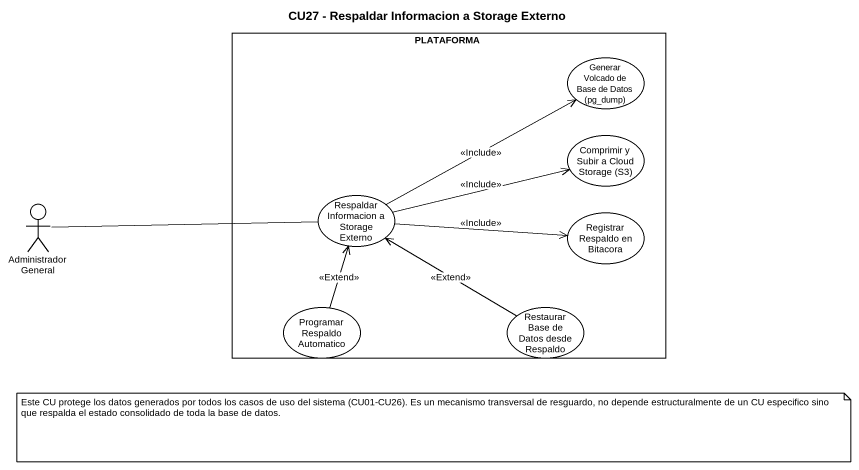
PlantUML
@startuml
title CU27 - Respaldar Informacion a Storage Externo
rectangle PLATAFORMA {
  usecase "Generar Volcado de Base de Datos (pg_dump)" as Generar_Volcado_de_Base_de
  usecase "Comprimir y Subir a Cloud Storage (S3)" as Comprimir_y_Subir_a_Cloud
  usecase "Respaldar Informacion a Storage Externo" as Respaldar_Informacion_a
  usecase "Registrar Respaldo en Bitacora" as Registrar_Respaldo_en
  usecase "Programar Respaldo Automatico" as Programar_Respaldo
  usecase "Restaurar Base de Datos desde Respaldo" as Restaurar_Base_de_Datos
}
actor "Administrador General" as Administrador_General
Administrador_General -right- Respaldar_Informacion_a
Respaldar_Informacion_a -right-> Generar_Volcado_de_Base_de : <<Include>>
Respaldar_Informacion_a -right-> Comprimir_y_Subir_a_Cloud : <<Include>>
Respaldar_Informacion_a -right-> Registrar_Respaldo_en : <<Include>>
Programar_Respaldo -up-> Respaldar_Informacion_a : <<Extend>>
Restaurar_Base_de_Datos -left-> Respaldar_Informacion_a : <<Extend>>
note as N1
  Este CU protege los datos generados por todos los casos de uso del sistema (CU01-CU26). Es un mecanismo transversal de resguardo, no depende estructuralmente de un CU especifico sino que respalda el estado consolidado de toda la base de datos.
end note
@enduml
